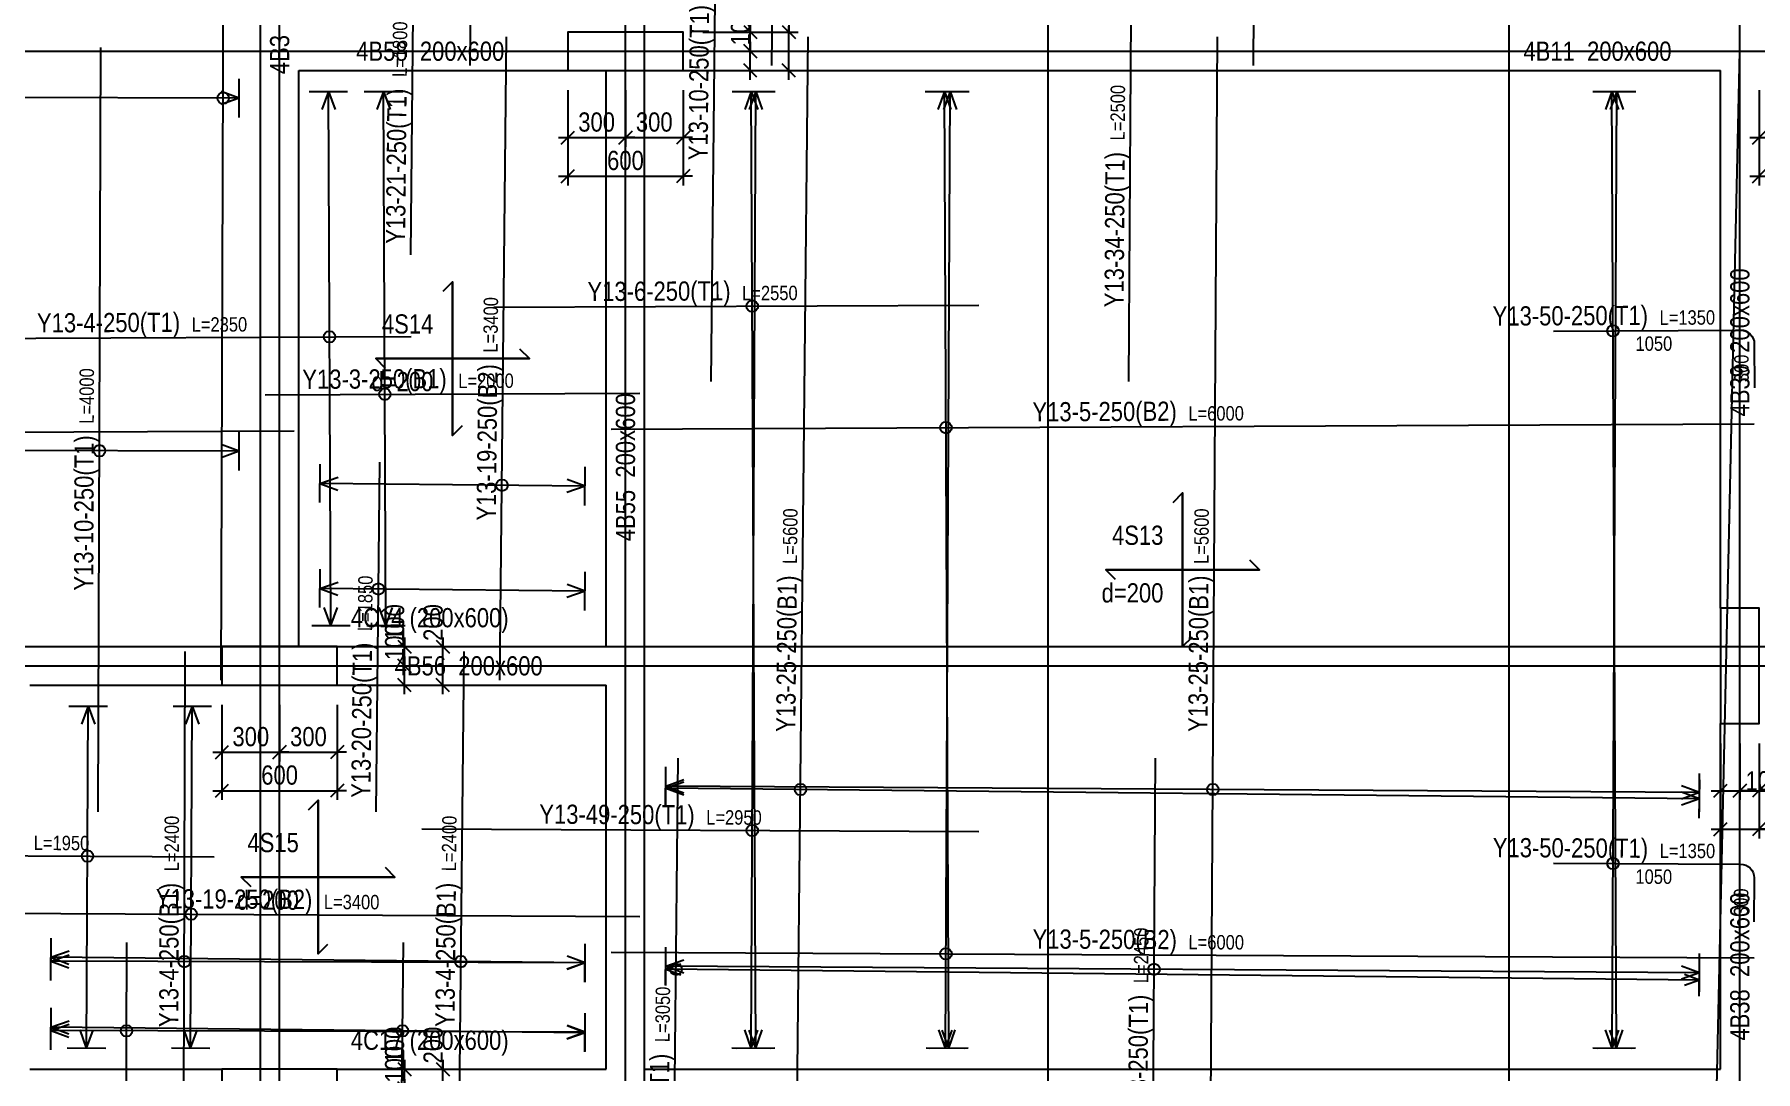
# Model space of a CAD drawing. Extents: x 0 to 206258, y -403073 to 0.
# Drawn here: x 144908 to 153866, y -28805 to -23405 of the extents above; entities that cross this region are included whole.
import ezdxf
from ezdxf.enums import TextEntityAlignment as Align
from ezdxf.lldxf.tags import DXFTag

# ---------------------------------------------------------------- set-up
doc = ezdxf.new("R2010")
doc.units = 0
doc.header["$LTSCALE"] = 1000
for name, color, linetype in [('Axis Line(Dir 1)', 8, 'CENTER2'), ('Axis Line(Dir 2)', 150, 'CENTER2'), ('Column Line', 7, 'Continuous'), ('Dimension Line', 5, 'Continuous'), ('Rebar Label', 6, 'Continuous'), ('Rebar Length Text', 8, 'Continuous'), ('Rebar Line', 7, 'Continuous'), ('Rebar Span Line', 5, 'Continuous'), ('Slab Edge Line', 5, 'Continuous'), ('Slab Label', 5, 'Continuous'), ('Top Rebar Label', 6, 'Continuous'), ('Top Rebar Length Text', 8, 'Continuous'), ('Top Rebar Line', 7, 'Continuous'), ('Top Rebar Span Line', 5, 'Continuous')]:
    doc.layers.add(name, color=color, linetype=linetype)
for name, color, linetype, true_color in [('Beam Label', 159, 'Continuous', 0x35424f), ('Beam Line', 159, 'HIDDEN2', 0x35424f), ('Column Label', 159, 'Continuous', 0x35424f), ('Ghost Axis Line', 254, 'Continuous', 0xbebebe)]:
    doc.layers.add(name, color=color, linetype=linetype, true_color=true_color)
doc.styles.add('Beam Label', font='ARIALN.TTF', dxfattribs={"height": 100})
doc.styles.add('Column Label', font='ARIALN.TTF', dxfattribs={"height": 100})
doc.styles.add('Dimension Text', font='ARIALN.TTF', dxfattribs={"height": 100})
doc.styles.add('Rebar Label', font='ARIALN.TTF', dxfattribs={"height": 100})
doc.styles.add('Rebar Length Text', font='ARIALN.TTF', dxfattribs={"height": 75})
doc.styles.add('Slab Label', font='ARIALN.TTF', dxfattribs={"height": 100})
doc.styles.add('Top Rebar Label', font='ARIALN.TTF', dxfattribs={"height": 100})
doc.styles.add('Top Rebar Length Text', font='ARIALN.TTF', dxfattribs={"height": 75})
tags = doc.linetypes.add('CENTER2', pattern=[1.125, 0.75, -0.125, 0.125, -0.125]).pattern_tags.tags
tags[10:11] = [DXFTag(74, 4), DXFTag(75, 0), DXFTag(340, '0'), DXFTag(46, 0.0), DXFTag(50, 0.0), DXFTag(44, 0.0), DXFTag(45, 0.0)]
tags[8:9] = [DXFTag(74, 4), DXFTag(75, 0), DXFTag(340, '0'), DXFTag(46, 0.0), DXFTag(50, 0.0), DXFTag(44, 0.0), DXFTag(45, 0.0)]
tags[6:7] = [DXFTag(74, 4), DXFTag(75, 0), DXFTag(340, '0'), DXFTag(46, 0.0), DXFTag(50, 0.0), DXFTag(44, 0.0), DXFTag(45, 0.0)]
tags[4:5] = [DXFTag(74, 4), DXFTag(75, 0), DXFTag(340, '0'), DXFTag(46, 0.0), DXFTag(50, 0.0), DXFTag(44, 0.0), DXFTag(45, 0.0)]
tags = doc.linetypes.add('HIDDEN2', pattern=[0.1875, 0.125, -0.0625]).pattern_tags.tags
tags[6:7] = [DXFTag(74, 4), DXFTag(75, 0), DXFTag(340, '0'), DXFTag(46, 0.0), DXFTag(50, 0.0), DXFTag(44, 0.0), DXFTag(45, 0.0)]
tags[4:5] = [DXFTag(74, 4), DXFTag(75, 0), DXFTag(340, '0'), DXFTag(46, 0.0), DXFTag(50, 0.0), DXFTag(44, 0.0), DXFTag(45, 0.0)]
doc.dimstyles.get("Standard").update_dxf_attribs({"dimtxt": 100, "dimasz": 30, "dimexe": 48.3, "dimexo": 103.5, "dimgap": 30, "dimtad": 1, "dimtoh": 1, "dimdec": 1, "dimdsep": 46, "dimtxsty": 'Dimension Text', "dimblk": 'PCDIM_TICK', "dimcen": 0.09, "dimclrd": 5, "dimclre": 5, "dimclrt": 5, "dimadec": 1, "dimazin": 0, "dimtp": 1, "dimtm": 1, "dimtfac": 1, "dimtdec": 4, "dimtofl": 0, "dimtmove": 0, "dimatfit": 3, "dimfxl": 1, "dimtolj": 1, "dimtzin": 0, "dimarcsym": 0})

# ---------------------------------------------------------------- blocks, each defined once
blk = doc.blocks.new('PCDIM_TICK')
at = {"layer": 'Dimension Line', "color": 0, "transparency": 33554687}
for p, q in [((1.15, 1.15), (-1.15, -1.15)), ((1.61, 0), (0, 0))]:
    blk.add_line(p, q, dxfattribs=at)
blk = doc.blocks.new('*U1116')
at = {"layer": 'Dimension Line', "color": 5, "true_color": 0x0000ff, "transparency": 16777216}
for p, q in [((153884.3, -23695.7), (153884.3, -23990.5)), ((154184.3, -23695.7), (154184.3, -23990.5)), ((153884.3, -23942.2), (154184.3, -23942.2))]:
    blk.add_line(p, q, dxfattribs=at)
at = {"layer": 'Dimension Line', "color": 5, "true_color": 0x0000ff, "transparency": 16777216, "xscale": 30, "yscale": 30, "rotation": 180.0000000000004}
blk.add_blockref('PCDIM_TICK', (153884.3, -23942.2), dxfattribs=at)
at = {"layer": 'Dimension Line', "color": 5, "true_color": 0x0000ff, "transparency": 16777216, "xscale": 30, "yscale": 30}
blk.add_blockref('PCDIM_TICK', (154184.3, -23942.2), dxfattribs=at)
at = {"layer": 'Dimension Line', "color": 5, "true_color": 0x0000ff, "transparency": 16777216, "insert": (154034.3, -23912.2), "char_height": 100, "width": 181.501, "attachment_point": 8, "style": 'Dimension Text'}
blk.add_mtext('300', dxfattribs=at)
blk = doc.blocks.new('*U1118')
at = {"layer": 'Dimension Line', "color": 5, "true_color": 0x0000ff, "transparency": 16777216}
for p, q in [((153884.3, -23695.7), (153884.3, -24190.5)), ((154484.3, -23695.7), (154484.3, -24190.5)), ((153884.3, -24142.2), (154484.3, -24142.2))]:
    blk.add_line(p, q, dxfattribs=at)
at = {"layer": 'Dimension Line', "color": 5, "true_color": 0x0000ff, "transparency": 16777216, "xscale": 30, "yscale": 30, "rotation": 180.0000000000004}
blk.add_blockref('PCDIM_TICK', (153884.3, -24142.2), dxfattribs=at)
at = {"layer": 'Dimension Line', "color": 5, "true_color": 0x0000ff, "transparency": 16777216, "xscale": 30, "yscale": 30}
blk.add_blockref('PCDIM_TICK', (154484.3, -24142.2), dxfattribs=at)
at = {"layer": 'Dimension Line', "color": 5, "true_color": 0x0000ff, "transparency": 16777216, "insert": (154184.3, -24112.2), "char_height": 100, "width": 181.97, "attachment_point": 8, "style": 'Dimension Text'}
blk.add_mtext('600', dxfattribs=at)
blk = doc.blocks.new('*U1122')
at = {"layer": 'Dimension Line', "color": 5, "true_color": 0x0000ff, "transparency": 16777216}
for p, q in [((147684.3, -23695.7), (147684.3, -23990.5)), ((147984.3, -23695.7), (147984.3, -23990.5)), ((147684.3, -23942.2), (147984.3, -23942.2))]:
    blk.add_line(p, q, dxfattribs=at)
at = {"layer": 'Dimension Line', "color": 5, "true_color": 0x0000ff, "transparency": 16777216, "xscale": 30, "yscale": 30, "rotation": 180.0000000000004}
blk.add_blockref('PCDIM_TICK', (147684.3, -23942.2), dxfattribs=at)
at = {"layer": 'Dimension Line', "color": 5, "true_color": 0x0000ff, "transparency": 16777216, "xscale": 30, "yscale": 30}
blk.add_blockref('PCDIM_TICK', (147984.3, -23942.2), dxfattribs=at)
at = {"layer": 'Dimension Line', "color": 5, "true_color": 0x0000ff, "transparency": 16777216, "insert": (147834.3, -23912.2), "char_height": 100, "width": 181.501, "attachment_point": 8, "style": 'Dimension Text'}
blk.add_mtext('300', dxfattribs=at)
blk = doc.blocks.new('*U1123')
at = {"layer": 'Dimension Line', "color": 5, "true_color": 0x0000ff, "transparency": 16777216}
for p, q in [((147984.3, -23695.7), (147984.3, -23990.5)), ((148284.3, -23695.7), (148284.3, -23990.5)), ((147984.3, -23942.2), (148284.3, -23942.2))]:
    blk.add_line(p, q, dxfattribs=at)
at = {"layer": 'Dimension Line', "color": 5, "true_color": 0x0000ff, "transparency": 16777216, "xscale": 30, "yscale": 30, "rotation": 180.0000000000004}
blk.add_blockref('PCDIM_TICK', (147984.3, -23942.2), dxfattribs=at)
at = {"layer": 'Dimension Line', "color": 5, "true_color": 0x0000ff, "transparency": 16777216, "xscale": 30, "yscale": 30}
blk.add_blockref('PCDIM_TICK', (148284.3, -23942.2), dxfattribs=at)
at = {"layer": 'Dimension Line', "color": 5, "true_color": 0x0000ff, "transparency": 16777216, "insert": (148134.3, -23912.2), "char_height": 100, "width": 181.501, "attachment_point": 8, "style": 'Dimension Text'}
blk.add_mtext('300', dxfattribs=at)
blk = doc.blocks.new('*U1124')
at = {"layer": 'Dimension Line', "color": 5, "true_color": 0x0000ff, "transparency": 16777216}
for p, q in [((147684.3, -23695.7), (147684.3, -24190.5)), ((148284.3, -23695.7), (148284.3, -24190.5)), ((147684.3, -24142.2), (148284.3, -24142.2))]:
    blk.add_line(p, q, dxfattribs=at)
at = {"layer": 'Dimension Line', "color": 5, "true_color": 0x0000ff, "transparency": 16777216, "xscale": 30, "yscale": 30, "rotation": 180.0000000000004}
blk.add_blockref('PCDIM_TICK', (147684.3, -24142.2), dxfattribs=at)
at = {"layer": 'Dimension Line', "color": 5, "true_color": 0x0000ff, "transparency": 16777216, "xscale": 30, "yscale": 30}
blk.add_blockref('PCDIM_TICK', (148284.3, -24142.2), dxfattribs=at)
at = {"layer": 'Dimension Line', "color": 5, "true_color": 0x0000ff, "transparency": 16777216, "insert": (147984.3, -24112.2), "char_height": 100, "width": 181.97, "attachment_point": 8, "style": 'Dimension Text'}
blk.add_mtext('600', dxfattribs=at)
blk = doc.blocks.new('*U1125')
at = {"layer": 'Dimension Line', "color": 5, "true_color": 0x0000ff, "transparency": 16777216}
for p, q in [((148634.3, -23492.2), (148634.3, -23462.2)), ((148387.8, -23492.2), (148682.6, -23492.2)), ((148634.3, -23592.2), (148634.3, -23492.2)), ((148387.8, -23592.2), (148682.6, -23592.2))]:
    blk.add_line(p, q, dxfattribs=at)
at = {"layer": 'Dimension Line', "color": 5, "true_color": 0x0000ff, "transparency": 16777216, "xscale": 30, "yscale": 30}
for p, rotation in [((148634.3, -23492.2), 89.99999999999447), ((148634.3, -23592.2), 269.9999999999834)]:
    blk.add_blockref('PCDIM_TICK', p, dxfattribs=dict(at, rotation=rotation))
at = {"layer": 'Dimension Line', "color": 5, "true_color": 0x0000ff, "transparency": 16777216, "insert": (148634.3, -23462.2), "char_height": 100, "width": 173.928, "attachment_point": 7, "rotation": 90, "style": 'Dimension Text'}
blk.add_mtext('100', dxfattribs=at)
blk = doc.blocks.new('*U1126')
at = {"layer": 'Dimension Line', "color": 5, "true_color": 0x0000ff, "transparency": 16777216}
for p, q in [((148634.3, -23392.2), (148634.3, -23362.2)), ((148387.8, -23392.2), (148682.6, -23392.2)), ((148634.3, -23492.2), (148634.3, -23392.2)), ((148387.8, -23492.2), (148682.6, -23492.2))]:
    blk.add_line(p, q, dxfattribs=at)
at = {"layer": 'Dimension Line', "color": 5, "true_color": 0x0000ff, "transparency": 16777216, "xscale": 30, "yscale": 30}
for p, rotation in [((148634.3, -23392.2), 89.99999999999447), ((148634.3, -23492.2), 269.9999999999834)]:
    blk.add_blockref('PCDIM_TICK', p, dxfattribs=dict(at, rotation=rotation))
at = {"layer": 'Dimension Line', "color": 5, "true_color": 0x0000ff, "transparency": 16777216, "insert": (148634.3, -23362.2), "char_height": 100, "width": 173.928, "attachment_point": 7, "rotation": 90, "style": 'Dimension Text'}
blk.add_mtext('100', dxfattribs=at)
blk = doc.blocks.new('*U1127')
at = {"layer": 'Dimension Line', "color": 5, "true_color": 0x0000ff, "transparency": 16777216}
for p, q in [((148834.3, -23392.2), (148834.3, -23362.2)), ((148387.8, -23392.2), (148882.6, -23392.2)), ((148834.3, -23592.2), (148834.3, -23392.2)), ((148387.8, -23592.2), (148882.6, -23592.2))]:
    blk.add_line(p, q, dxfattribs=at)
at = {"layer": 'Dimension Line', "color": 5, "true_color": 0x0000ff, "transparency": 16777216, "xscale": 30, "yscale": 30}
for p, rotation in [((148834.3, -23392.2), 89.99999999999447), ((148834.3, -23592.2), 269.9999999999834)]:
    blk.add_blockref('PCDIM_TICK', p, dxfattribs=dict(at, rotation=rotation))
at = {"layer": 'Dimension Line', "color": 5, "true_color": 0x0000ff, "transparency": 16777216, "insert": (148834.3, -23362.2), "char_height": 100, "width": 182.775, "attachment_point": 7, "rotation": 90, "style": 'Dimension Text'}
blk.add_mtext('200', dxfattribs=at)
blk = doc.blocks.new('*U1128')
at = {"layer": 'Dimension Line', "color": 5, "true_color": 0x0000ff, "transparency": 16777216}
for p, q in [((153684.3, -27095.7), (153684.3, -27390.5)), ((153784.3, -27095.7), (153784.3, -27390.5)), ((153684.3, -27342.2), (153784.3, -27342.2)), ((153784.3, -27342.2), (153814.3, -27342.2))]:
    blk.add_line(p, q, dxfattribs=at)
at = {"layer": 'Dimension Line', "color": 5, "true_color": 0x0000ff, "transparency": 16777216, "xscale": 30, "yscale": 30, "rotation": 180.0000000000004}
blk.add_blockref('PCDIM_TICK', (153684.3, -27342.2), dxfattribs=at)
at = {"layer": 'Dimension Line', "color": 5, "true_color": 0x0000ff, "transparency": 16777216, "xscale": 30, "yscale": 30}
blk.add_blockref('PCDIM_TICK', (153784.3, -27342.2), dxfattribs=at)
at = {"layer": 'Dimension Line', "color": 5, "true_color": 0x0000ff, "transparency": 16777216, "insert": (153814.3, -27342.2), "char_height": 100, "width": 173.928, "attachment_point": 7, "style": 'Dimension Text'}
blk.add_mtext('100', dxfattribs=at)
blk = doc.blocks.new('*U1129')
at = {"layer": 'Dimension Line', "color": 5, "true_color": 0x0000ff, "transparency": 16777216}
for p, q in [((153784.3, -27095.7), (153784.3, -27390.5)), ((153884.3, -27095.7), (153884.3, -27390.5)), ((153784.3, -27342.2), (153884.3, -27342.2)), ((153884.3, -27342.2), (153914.3, -27342.2))]:
    blk.add_line(p, q, dxfattribs=at)
at = {"layer": 'Dimension Line', "color": 5, "true_color": 0x0000ff, "transparency": 16777216, "xscale": 30, "yscale": 30, "rotation": 180.0000000000004}
blk.add_blockref('PCDIM_TICK', (153784.3, -27342.2), dxfattribs=at)
at = {"layer": 'Dimension Line', "color": 5, "true_color": 0x0000ff, "transparency": 16777216, "xscale": 30, "yscale": 30}
blk.add_blockref('PCDIM_TICK', (153884.3, -27342.2), dxfattribs=at)
at = {"layer": 'Dimension Line', "color": 5, "true_color": 0x0000ff, "transparency": 16777216, "insert": (153914.3, -27342.2), "char_height": 100, "width": 173.928, "attachment_point": 7, "style": 'Dimension Text'}
blk.add_mtext('100', dxfattribs=at)
blk = doc.blocks.new('*U1130')
at = {"layer": 'Dimension Line', "color": 5, "true_color": 0x0000ff, "transparency": 16777216}
for p, q in [((153684.3, -27095.7), (153684.3, -27590.5)), ((153884.3, -27095.7), (153884.3, -27590.5)), ((153684.3, -27542.2), (153884.3, -27542.2)), ((153884.3, -27542.2), (153914.3, -27542.2))]:
    blk.add_line(p, q, dxfattribs=at)
at = {"layer": 'Dimension Line', "color": 5, "true_color": 0x0000ff, "transparency": 16777216, "xscale": 30, "yscale": 30, "rotation": 180.0000000000004}
blk.add_blockref('PCDIM_TICK', (153684.3, -27542.2), dxfattribs=at)
at = {"layer": 'Dimension Line', "color": 5, "true_color": 0x0000ff, "transparency": 16777216, "xscale": 30, "yscale": 30}
blk.add_blockref('PCDIM_TICK', (153884.3, -27542.2), dxfattribs=at)
at = {"layer": 'Dimension Line', "color": 5, "true_color": 0x0000ff, "transparency": 16777216, "insert": (153914.3, -27542.2), "char_height": 100, "width": 182.775, "attachment_point": 7, "style": 'Dimension Text'}
blk.add_mtext('200', dxfattribs=at)
blk = doc.blocks.new('*U1134')
at = {"layer": 'Dimension Line', "color": 5, "true_color": 0x0000ff, "transparency": 16777216}
for p, q in [((145884.3, -26895.7), (145884.3, -27190.5)), ((146184.3, -26895.7), (146184.3, -27190.5)), ((145884.3, -27142.2), (146184.3, -27142.2))]:
    blk.add_line(p, q, dxfattribs=at)
at = {"layer": 'Dimension Line', "color": 5, "true_color": 0x0000ff, "transparency": 16777216, "xscale": 30, "yscale": 30, "rotation": 180.0000000000004}
blk.add_blockref('PCDIM_TICK', (145884.3, -27142.2), dxfattribs=at)
at = {"layer": 'Dimension Line', "color": 5, "true_color": 0x0000ff, "transparency": 16777216, "xscale": 30, "yscale": 30}
blk.add_blockref('PCDIM_TICK', (146184.3, -27142.2), dxfattribs=at)
at = {"layer": 'Dimension Line', "color": 5, "true_color": 0x0000ff, "transparency": 16777216, "insert": (146034.3, -27112.2), "char_height": 100, "width": 181.501, "attachment_point": 8, "style": 'Dimension Text'}
blk.add_mtext('300', dxfattribs=at)
blk = doc.blocks.new('*U1135')
at = {"layer": 'Dimension Line', "color": 5, "true_color": 0x0000ff, "transparency": 16777216}
for p, q in [((146184.3, -26895.7), (146184.3, -27190.5)), ((146484.3, -26895.7), (146484.3, -27190.5)), ((146184.3, -27142.2), (146484.3, -27142.2))]:
    blk.add_line(p, q, dxfattribs=at)
at = {"layer": 'Dimension Line', "color": 5, "true_color": 0x0000ff, "transparency": 16777216, "xscale": 30, "yscale": 30, "rotation": 180.0000000000004}
blk.add_blockref('PCDIM_TICK', (146184.3, -27142.2), dxfattribs=at)
at = {"layer": 'Dimension Line', "color": 5, "true_color": 0x0000ff, "transparency": 16777216, "xscale": 30, "yscale": 30}
blk.add_blockref('PCDIM_TICK', (146484.3, -27142.2), dxfattribs=at)
at = {"layer": 'Dimension Line', "color": 5, "true_color": 0x0000ff, "transparency": 16777216, "insert": (146334.3, -27112.2), "char_height": 100, "width": 181.501, "attachment_point": 8, "style": 'Dimension Text'}
blk.add_mtext('300', dxfattribs=at)
blk = doc.blocks.new('*U1136')
at = {"layer": 'Dimension Line', "color": 5, "true_color": 0x0000ff, "transparency": 16777216}
for p, q in [((145884.3, -26895.7), (145884.3, -27390.5)), ((146484.3, -26895.7), (146484.3, -27390.5)), ((145884.3, -27342.2), (146484.3, -27342.2))]:
    blk.add_line(p, q, dxfattribs=at)
at = {"layer": 'Dimension Line', "color": 5, "true_color": 0x0000ff, "transparency": 16777216, "xscale": 30, "yscale": 30, "rotation": 180.0000000000004}
blk.add_blockref('PCDIM_TICK', (145884.3, -27342.2), dxfattribs=at)
at = {"layer": 'Dimension Line', "color": 5, "true_color": 0x0000ff, "transparency": 16777216, "xscale": 30, "yscale": 30}
blk.add_blockref('PCDIM_TICK', (146484.3, -27342.2), dxfattribs=at)
at = {"layer": 'Dimension Line', "color": 5, "true_color": 0x0000ff, "transparency": 16777216, "insert": (146184.3, -27312.2), "char_height": 100, "width": 181.97, "attachment_point": 8, "style": 'Dimension Text'}
blk.add_mtext('600', dxfattribs=at)
blk = doc.blocks.new('*U1137')
at = {"layer": 'Dimension Line', "color": 5, "true_color": 0x0000ff, "transparency": 16777216}
for p, q in [((146587.8, -26692.2), (146882.6, -26692.2)), ((146834.3, -26692.2), (146834.3, -26662.2)), ((146834.3, -26792.2), (146834.3, -26692.2)), ((146587.8, -26792.2), (146882.6, -26792.2))]:
    blk.add_line(p, q, dxfattribs=at)
at = {"layer": 'Dimension Line', "color": 5, "true_color": 0x0000ff, "transparency": 16777216, "xscale": 30, "yscale": 30}
for p, rotation in [((146834.3, -26692.2), 89.99999999999447), ((146834.3, -26792.2), 269.9999999999834)]:
    blk.add_blockref('PCDIM_TICK', p, dxfattribs=dict(at, rotation=rotation))
at = {"layer": 'Dimension Line', "color": 5, "true_color": 0x0000ff, "transparency": 16777216, "insert": (146834.3, -26662.2), "char_height": 100, "width": 173.928, "attachment_point": 7, "rotation": 90, "style": 'Dimension Text'}
blk.add_mtext('100', dxfattribs=at)
blk = doc.blocks.new('*U1138')
at = {"layer": 'Dimension Line', "color": 5, "true_color": 0x0000ff, "transparency": 16777216}
for p, q in [((146587.8, -26592.2), (146882.6, -26592.2)), ((146834.3, -26592.2), (146834.3, -26562.2)), ((146834.3, -26692.2), (146834.3, -26592.2)), ((146587.8, -26692.2), (146882.6, -26692.2))]:
    blk.add_line(p, q, dxfattribs=at)
at = {"layer": 'Dimension Line', "color": 5, "true_color": 0x0000ff, "transparency": 16777216, "xscale": 30, "yscale": 30}
for p, rotation in [((146834.3, -26592.2), 89.99999999999447), ((146834.3, -26692.2), 269.9999999999834)]:
    blk.add_blockref('PCDIM_TICK', p, dxfattribs=dict(at, rotation=rotation))
at = {"layer": 'Dimension Line', "color": 5, "true_color": 0x0000ff, "transparency": 16777216, "insert": (146834.3, -26562.2), "char_height": 100, "width": 173.928, "attachment_point": 7, "rotation": 90, "style": 'Dimension Text'}
blk.add_mtext('100', dxfattribs=at)
blk = doc.blocks.new('*U1139')
at = {"layer": 'Dimension Line', "color": 5, "true_color": 0x0000ff, "transparency": 16777216}
for p, q in [((146587.8, -26592.2), (147082.6, -26592.2)), ((147034.3, -26592.2), (147034.3, -26562.2)), ((147034.3, -26792.2), (147034.3, -26592.2)), ((146587.8, -26792.2), (147082.6, -26792.2))]:
    blk.add_line(p, q, dxfattribs=at)
at = {"layer": 'Dimension Line', "color": 5, "true_color": 0x0000ff, "transparency": 16777216, "xscale": 30, "yscale": 30}
for p, rotation in [((147034.3, -26592.2), 89.99999999999447), ((147034.3, -26792.2), 269.9999999999834)]:
    blk.add_blockref('PCDIM_TICK', p, dxfattribs=dict(at, rotation=rotation))
at = {"layer": 'Dimension Line', "color": 5, "true_color": 0x0000ff, "transparency": 16777216, "insert": (147034.3, -26562.2), "char_height": 100, "width": 182.775, "attachment_point": 7, "rotation": 90, "style": 'Dimension Text'}
blk.add_mtext('200', dxfattribs=at)
blk = doc.blocks.new('*U1149')
at = {"layer": 'Dimension Line', "color": 5, "true_color": 0x0000ff, "transparency": 16777216}
for p, q in [((146587.8, -28892.2), (146882.6, -28892.2)), ((146834.3, -28892.2), (146834.3, -28862.2)), ((146834.3, -28992.2), (146834.3, -28892.2)), ((146587.8, -28992.2), (146882.6, -28992.2))]:
    blk.add_line(p, q, dxfattribs=at)
at = {"layer": 'Dimension Line', "color": 5, "true_color": 0x0000ff, "transparency": 16777216, "xscale": 30, "yscale": 30}
for p, rotation in [((146834.3, -28892.2), 89.99999999999447), ((146834.3, -28992.2), 269.9999999999834)]:
    blk.add_blockref('PCDIM_TICK', p, dxfattribs=dict(at, rotation=rotation))
at = {"layer": 'Dimension Line', "color": 5, "true_color": 0x0000ff, "transparency": 16777216, "insert": (146834.3, -28862.2), "char_height": 100, "width": 173.928, "attachment_point": 7, "rotation": 90, "style": 'Dimension Text'}
blk.add_mtext('100', dxfattribs=at)
blk = doc.blocks.new('*U1150')
at = {"layer": 'Dimension Line', "color": 5, "true_color": 0x0000ff, "transparency": 16777216}
for p, q in [((146587.8, -28792.2), (146882.6, -28792.2)), ((146834.3, -28792.2), (146834.3, -28762.2)), ((146834.3, -28892.2), (146834.3, -28792.2)), ((146587.8, -28892.2), (146882.6, -28892.2))]:
    blk.add_line(p, q, dxfattribs=at)
at = {"layer": 'Dimension Line', "color": 5, "true_color": 0x0000ff, "transparency": 16777216, "xscale": 30, "yscale": 30}
for p, rotation in [((146834.3, -28792.2), 89.99999999999447), ((146834.3, -28892.2), 269.9999999999834)]:
    blk.add_blockref('PCDIM_TICK', p, dxfattribs=dict(at, rotation=rotation))
at = {"layer": 'Dimension Line', "color": 5, "true_color": 0x0000ff, "transparency": 16777216, "insert": (146834.3, -28762.2), "char_height": 100, "width": 173.928, "attachment_point": 7, "rotation": 90, "style": 'Dimension Text'}
blk.add_mtext('100', dxfattribs=at)
blk = doc.blocks.new('*U1151')
at = {"layer": 'Dimension Line', "color": 5, "true_color": 0x0000ff, "transparency": 16777216}
for p, q in [((146587.8, -28792.2), (147082.6, -28792.2)), ((147034.3, -28792.2), (147034.3, -28762.2)), ((147034.3, -28992.2), (147034.3, -28792.2)), ((146587.8, -28992.2), (147082.6, -28992.2))]:
    blk.add_line(p, q, dxfattribs=at)
at = {"layer": 'Dimension Line', "color": 5, "true_color": 0x0000ff, "transparency": 16777216, "xscale": 30, "yscale": 30}
for p, rotation in [((147034.3, -28792.2), 89.99999999999447), ((147034.3, -28992.2), 269.9999999999834)]:
    blk.add_blockref('PCDIM_TICK', p, dxfattribs=dict(at, rotation=rotation))
at = {"layer": 'Dimension Line', "color": 5, "true_color": 0x0000ff, "transparency": 16777216, "insert": (147034.3, -28762.2), "char_height": 100, "width": 182.775, "attachment_point": 7, "rotation": 90, "style": 'Dimension Text'}
blk.add_mtext('200', dxfattribs=at)

msp = doc.modelspace()

# ---------------------------------------------------------------- linework, layer by layer
at = {"layer": 'Axis Line(Dir 1)', "transparency": 33554687}
for points in [[(138984.29, -23492.207), (156784.29, -23492.207)], [(138984.29, -26692.207), (156784.29, -26692.207)]]:
    msp.add_lwpolyline(points, dxfattribs=at)
at = {"layer": 'Axis Line(Dir 2)', "transparency": 33554687}
for points in [[(146184.29, -38092.207), (146184.29, -14292.207)], [(147984.29, -38092.207), (147984.29, -14292.207)], [(150184.29, -38092.207), (150184.29, -14292.207)], [(152584.29, -38092.207), (152584.29, -14292.207)], [(153784.29, -38092.207), (153784.29, -14292.207)]]:
    msp.add_lwpolyline(points, dxfattribs=at)
at = {"layer": 'Beam Line', "transparency": 33554687}
for points in [[(146084.29, -26592.207), (146084.29, -21492.207)], [(146284.29, -23592.207), (147684.29, -23592.207)], [(146284.29, -26592.207), (146284.29, -23592.207)], [(147884.29, -26592.207), (147884.29, -23592.207)], [(148084.29, -28792.207), (148084.29, -23592.207)], [(148284.29, -23592.207), (153684.29, -23592.207)], [(153684.29, -26392.207), (153684.29, -23592.207)], [(141284.29, -26592.207), (145884.29, -26592.207)], [(146484.29, -26592.207), (147884.29, -26592.207)], [(144884.29, -26792.207), (145884.29, -26792.207)], [(146484.29, -26792.207), (147884.29, -26792.207)], [(147884.29, -28792.207), (147884.29, -26792.207)], [(153684.29, -28792.207), (153684.29, -26992.207)], [(144884.29, -28792.207), (145884.29, -28792.207)], [(146484.29, -28792.207), (147884.29, -28792.207)], [(148084.29, -28792.207), (153684.29, -28792.207)]]:
    msp.add_lwpolyline(points, dxfattribs=at)
at = {"layer": 'Column Line', "transparency": 33554687}
for points in [[(148284.29, -23592.207), (148284.29, -23392.207), (147684.29, -23392.207), (147684.29, -23592.207)], [(153684.29, -26992.207), (153884.29, -26992.207), (153884.29, -26392.207), (153684.29, -26392.207)], [(146484.29, -26792.207), (146484.29, -26592.207), (145884.29, -26592.207), (145884.29, -26792.207)], [(146484.29, -28992.207), (146484.29, -28792.207), (145884.29, -28792.207), (145884.29, -28992.207)]]:
    msp.add_lwpolyline(points, close=True, dxfattribs=at)
at = {"layer": 'Ghost Axis Line', "transparency": 33554687}
for points in [[(146084.29, -38092.207), (146084.29, -14292.207)], [(148084.29, -38092.207), (148084.29, -14292.207)], [(153634.29, -30292.207), (153784.29, -23492.207)], [(138984.29, -26592.207), (156784.29, -26592.207)]]:
    msp.add_lwpolyline(points, dxfattribs=at)
at = {"layer": 'Rebar Label', "transparency": 33554687}
for centre in [(145890.303, -23736.207), (148644.29, -24819.196), (146444.29, -24979.559), (153124.29, -24948.099), (146732.29, -25278.206), (149652.29, -25451.956), (145246.86, -25572.207), (147341.451, -25752.207), (146698.241, -26292.207), (148895.132, -27336.207), (151041.56, -27336.207), (148644.29, -27549.447), (145184.29, -27682.653), (153124.29, -27721.197), (145724.29, -27985.278), (145688.257, -28232.207), (147127.878, -28232.207), (149652.29, -28191.848), (148247.812, -28272.207), (150735.636, -28272.207), (145387.09, -28592.207), (146824.078, -28592.207)]:
    msp.add_circle(centre, 30, dxfattribs=at)
at = {"layer": 'Rebar Line', "transparency": 33554687}
for points in [[(145880.497, -26767.206), (145914.627, -16217.208)], [(148747.022, -23567.197), (148823.857, -16217.216)], [(147176.904, -23567.197), (147200.55, -21317.216)], [(151252.893, -23567.203), (151267.118, -21317.21)], [(147330.785, -26767.197), (147365.991, -23417.216)], [(148878.082, -28967.197), (148936.1, -23417.216)], [(151031.248, -28967.203), (151066.337, -23417.21)], [(146109.292, -25281.14), (148059.288, -25271.956)], [(147909.292, -25460.165), (153859.288, -25432.143)], [(140909.292, -25493.132), (146259.288, -25467.935)], [(145685.879, -28967.206), (145693.481, -26617.208)], [(147120.153, -28967.197), (147144.85, -26617.216)], [(144709.292, -27980.351), (148059.288, -27996.613)], [(147909.292, -28183.387), (153859.288, -28212.27)]]:
    msp.add_lwpolyline(points, dxfattribs=at)
at = {"layer": 'Rebar Span Line', "transparency": 33554687}
for p, q in [((145973.967, -23836.478), (145974.615, -23636.479)), ((145974.291, -23736.478), (141194.29, -23721.014)), ((145974.291, -23736.478), (145880.212, -23770.376)), ((145974.291, -23736.478), (145880.433, -23701.972)), ((146624.869, -23702.676), (146824.867, -23701.734)), ((146724.868, -23702.205), (146691.109, -23796.335)), ((146737.961, -26482.208), (146724.868, -23702.205)), ((146724.868, -23702.205), (146759.512, -23796.013)), ((149544.051, -23702.676), (149744.049, -23701.734)), ((149574.086, -23701.72), (149774.084, -23702.691)), ((149644.05, -23702.205), (149610.291, -23796.335)), ((149674.085, -23702.205), (149639.427, -23796.007)), ((149667.504, -28682.208), (149644.05, -23702.205)), ((149644.05, -23702.205), (149678.694, -23796.013)), ((149649.91, -28682.208), (149674.085, -23702.205)), ((149674.085, -23702.205), (149707.83, -23796.339)), ((146393.233, -25842.247), (146395.335, -25642.258)), ((146394.284, -25742.252), (146488.608, -25709.04)), ((147773.246, -25856.75), (147775.347, -25656.761)), ((147774.296, -25756.756), (146394.284, -25742.252)), ((146394.284, -25742.252), (146487.889, -25777.44)), ((147774.296, -25756.756), (147679.973, -25789.968)), ((147774.296, -25756.756), (147680.692, -25721.568)), ((146737.961, -26482.208), (146703.317, -26388.401)), ((146737.961, -26482.208), (146771.72, -26388.079)), ((146637.962, -26482.679), (146837.96, -26481.737)), ((145629.549, -26901.72), (145829.547, -26902.691)), ((145729.548, -26902.205), (145694.89, -26996.007)), ((145720.907, -28682.208), (145729.548, -26902.205)), ((145729.548, -26902.205), (145763.294, -26996.339)), ((148193.239, -27428.875), (148195.33, -27228.886)), ((148193.656, -27418.203), (148194.92, -27218.207)), ((148194.284, -27328.88), (148288.606, -27295.662)), ((148194.288, -27318.205), (148288.472, -27284.598)), ((153574.293, -27352.22), (148194.288, -27318.205)), ((148194.288, -27318.205), (148288.039, -27353)), ((153574.293, -27352.22), (153480.541, -27317.424)), ((153573.251, -27485.116), (153575.342, -27285.127)), ((153573.66, -27452.218), (153574.925, -27252.222)), ((153574.296, -27385.122), (148194.284, -27328.88)), ((148194.284, -27328.88), (148287.891, -27364.062)), ((153574.296, -27385.122), (153479.975, -27418.34)), ((153574.293, -27352.22), (153480.109, -27385.827)), ((153574.296, -27385.122), (153480.69, -27349.939)), ((144993.233, -28309.778), (144995.335, -28109.789)), ((144993.966, -28329.961), (144994.613, -28129.962)), ((144994.284, -28209.784), (145088.608, -28176.571)), ((147774.296, -28239), (144994.284, -28209.784)), ((144994.284, -28209.784), (145087.889, -28244.971)), ((144994.29, -28229.962), (145088.369, -28196.064)), ((147774.291, -28238.955), (147680.433, -28204.449)), ((147774.296, -28239), (147680.692, -28203.812)), ((147773.246, -28338.995), (147775.347, -28139.006)), ((147773.967, -28338.955), (147774.615, -28138.956)), ((147774.291, -28238.955), (144994.29, -28229.962)), ((144994.29, -28229.962), (145088.148, -28264.467)), ((147774.296, -28239), (147679.973, -28272.213)), ((147774.291, -28238.955), (147680.212, -28272.853)), ((145720.907, -28682.208), (145687.162, -28588.074)), ((145720.907, -28682.208), (145755.565, -28588.406)), ((149649.91, -28682.208), (149616.165, -28588.074)), ((149667.504, -28682.208), (149632.859, -28588.401)), ((149649.91, -28682.208), (149684.568, -28588.406)), ((149667.504, -28682.208), (149701.263, -28588.079)), ((145620.908, -28681.722), (145820.906, -28682.693)), ((149549.911, -28681.722), (149749.909, -28682.693)), ((149567.505, -28682.679), (149767.502, -28681.737))]:
    msp.add_line(p, q, dxfattribs=at)
at = {"layer": 'Slab Edge Line', "transparency": 33554687}
for points in [[(147034.793, -24741.704), (147084.29, -24692.207)], [(147084.29, -25492.207), (147084.29, -24692.207)], [(147434.793, -25042.709), (147484.29, -25092.207)], [(146684.29, -25092.207), (147484.29, -25092.207)], [(146733.788, -25141.704), (146684.29, -25092.207)], [(147133.788, -25442.709), (147084.29, -25492.207)], [(150834.793, -25841.704), (150884.29, -25792.207)], [(150884.29, -26592.207), (150884.29, -25792.207)], [(151234.793, -26142.709), (151284.29, -26192.207)], [(150484.29, -26192.207), (151284.29, -26192.207)], [(150533.788, -26241.704), (150484.29, -26192.207)], [(150933.788, -26542.709), (150884.29, -26592.207)], [(146334.793, -27441.704), (146384.29, -27392.207)], [(146384.29, -28192.207), (146384.29, -27392.207)], [(146734.793, -27742.709), (146784.29, -27792.207)], [(145984.29, -27792.207), (146784.29, -27792.207)], [(146033.788, -27841.704), (145984.29, -27792.207)], [(146433.788, -28142.709), (146384.29, -28192.207)]]:
    msp.add_lwpolyline(points, close=True, dxfattribs=at)
at = {"layer": 'Top Rebar Line', "transparency": 33554687}
for points in [[(148429.809, -25212.192), (148471.415, -21232.21)], [(146866.536, -24552.192), (146885.348, -22762.21)], [(150604.979, -25212.201), (150620.469, -22762.208)], [(145240.778, -27452.205), (145253.653, -23472.207)], [(147299.299, -24825.53), (149824.29, -24813.639)], [(144524.293, -24988.601), (146869.284, -24977.557)], [(146686.05, -27452.192), (146705.177, -25632.21)], [(148227.741, -30192.192), (148259.311, -27172.21)], [(150727.385, -29577.191), (150742.59, -27172.208)], [(146924.293, -27541.098), (149824.29, -27555.175)], [(143904.293, -27676.439), (145844.29, -27685.857)], [(145381.914, -30192.205), (145388.579, -28132.207)], [(146807.263, -30192.192), (146828.912, -28132.21)]]:
    msp.add_lwpolyline(points, dxfattribs=at)
for points in [[(152814.291, -24949.559), (153787.818, -24944.974, -0.41421353), (153859.625, -25016.108), (153860.701, -25244.634)], [(152814.291, -27719.692), (153787.818, -27724.418, -0.41421355), (153858.941, -27796.235), (153857.832, -28024.761)]]:
    msp.add_lwpolyline(points, format="xyb", dxfattribs=at)
at = {"layer": 'Top Rebar Span Line', "transparency": 33554687}
for p, q in [((146338.276, -23702.676), (146538.274, -23701.734)), ((146438.275, -23702.205), (146404.516, -23796.335)), ((146451.367, -26482.208), (146438.275, -23702.205)), ((146438.275, -23702.205), (146472.919, -23796.013)), ((148539.031, -23702.676), (148739.029, -23701.734)), ((148562.968, -23701.72), (148762.965, -23702.691)), ((148639.03, -23702.205), (148605.271, -23796.335)), ((148662.966, -23702.205), (148628.309, -23796.007)), ((148638.792, -28682.208), (148662.966, -23702.205)), ((148662.484, -28682.208), (148639.03, -23702.205)), ((148639.03, -23702.205), (148673.674, -23796.013)), ((148662.966, -23702.205), (148696.712, -23796.339)), ((153018.424, -23702.676), (153218.422, -23701.734)), ((153043.801, -23701.72), (153243.799, -23702.691)), ((153118.423, -23702.205), (153084.664, -23796.335)), ((153143.8, -23702.205), (153109.142, -23796.007)), ((153141.876, -28682.208), (153118.423, -23702.205)), ((153118.423, -23702.205), (153153.067, -23796.013)), ((153119.625, -28682.208), (153143.8, -23702.205)), ((153143.8, -23702.205), (153177.546, -23796.339)), ((145973.967, -25674.559), (145974.615, -25474.56)), ((145974.291, -25574.56), (141194.29, -25559.096)), ((145974.291, -25574.56), (145880.212, -25608.458)), ((145974.291, -25574.56), (145880.433, -25540.054)), ((146393.233, -26389.007), (146395.335, -26189.018)), ((147773.246, -26403.51), (147775.347, -26203.521)), ((146394.284, -26289.012), (146488.608, -26255.8)), ((147774.296, -26303.515), (146394.284, -26289.012)), ((146394.284, -26289.012), (146487.889, -26324.2)), ((147774.296, -26303.515), (147679.973, -26336.728)), ((147774.296, -26303.515), (147680.692, -26268.328)), ((146451.367, -26482.208), (146416.723, -26388.401)), ((146451.367, -26482.208), (146485.126, -26388.079)), ((146351.368, -26482.679), (146551.366, -26481.737)), ((145088.08, -26901.72), (145288.078, -26902.691)), ((145188.079, -26902.205), (145153.421, -26996.007)), ((145179.438, -28682.208), (145188.079, -26902.205)), ((145188.079, -26902.205), (145221.824, -26996.339)), ((148193.411, -28355.173), (148195.158, -28188.121)), ((148193.656, -28356.137), (148194.92, -28156.141)), ((153573.66, -28390.152), (153574.925, -28190.156)), ((148194.284, -28271.647), (148273.072, -28243.9)), ((153574.296, -28327.889), (148194.284, -28271.647)), ((148194.284, -28271.647), (148272.475, -28301.035)), ((148194.288, -28256.139), (148288.472, -28222.532)), ((153574.293, -28290.154), (148194.288, -28256.139)), ((148194.288, -28256.139), (148288.039, -28290.935)), ((153574.293, -28290.154), (153480.109, -28323.761)), ((153574.293, -28290.154), (153480.541, -28255.358)), ((153574.296, -28327.889), (153496.106, -28298.501)), ((153573.423, -28411.415), (153575.17, -28244.363)), ((153574.296, -28327.889), (153495.509, -28355.636)), ((144993.233, -28672.971), (144995.335, -28472.982)), ((144993.966, -28690.935), (144994.613, -28490.936)), ((144994.284, -28572.977), (145088.608, -28539.764)), ((147774.296, -28602.193), (144994.284, -28572.977)), ((144994.284, -28572.977), (145087.889, -28608.164)), ((144994.29, -28590.936), (145088.369, -28557.038)), ((147774.291, -28599.929), (147680.433, -28565.424)), ((147774.296, -28602.193), (147680.692, -28567.005)), ((147773.246, -28702.187), (147775.347, -28502.198)), ((147773.967, -28699.929), (147774.615, -28499.93)), ((147774.291, -28599.929), (144994.29, -28590.936)), ((144994.29, -28590.936), (145088.148, -28625.442)), ((145179.438, -28682.208), (145145.693, -28588.074)), ((145179.438, -28682.208), (145214.096, -28588.406)), ((147774.296, -28602.193), (147679.973, -28635.405)), ((147774.291, -28599.929), (147680.212, -28633.827)), ((148638.792, -28682.208), (148605.046, -28588.074)), ((148662.484, -28682.208), (148627.839, -28588.401)), ((148638.792, -28682.208), (148673.449, -28588.406)), ((148662.484, -28682.208), (148696.243, -28588.079)), ((153119.625, -28682.208), (153085.88, -28588.074)), ((153141.876, -28682.208), (153107.232, -28588.401)), ((153119.625, -28682.208), (153154.283, -28588.406)), ((153141.876, -28682.208), (153175.636, -28588.079)), ((145079.439, -28681.722), (145279.437, -28682.693)), ((148538.793, -28681.722), (148738.79, -28682.693)), ((148562.485, -28682.679), (148762.482, -28681.737)), ((153019.626, -28681.722), (153219.624, -28682.693)), ((153041.878, -28682.679), (153241.875, -28681.737))]:
    msp.add_line(p, q, dxfattribs=at)

# ---------------------------------------------------------------- texts
at = {"layer": 'Beam Label', "transparency": 33554687, "style": 'Beam Label'}
for s, p in [('4B3  200x600 ', (146184.29, -23242.207)), ('4B39  200x600 ', (153784.29, -24992.207)), ('4B55  200x600 ', (147984.29, -25642.207)), ('4B38  200x600 ', (153784.29, -28242.207))]:
    msp.add_text(s, height=100, rotation=90, dxfattribs=at).set_placement(p, align=Align.MIDDLE_CENTER)
for s, p in [('4B58  200x600 ', (146984.29, -23492.207)), ('4B11  200x600 ', (153059.29, -23492.207)), ('4B56  200x600 ', (147184.29, -26692.207))]:
    msp.add_text(s, height=100, dxfattribs=at).set_placement(p, align=Align.MIDDLE_CENTER)
at = {"layer": 'Column Label', "transparency": 33554687, "style": 'Column Label'}
for s, p in [('4C14 (200x600)', (146555.001, -26521.496)), ('4C17 (200x600)', (146555.001, -28721.496))]:
    msp.add_text(s, height=100, dxfattribs=at).set_placement(p, align=Align.BOTTOM_LEFT)
at = {"layer": 'Rebar Label', "transparency": 33554687, "style": 'Rebar Label'}
for s, rotation, p in [(' Y13-3-250(B1)', 0.2698368, (147054.149, -25246.689)), (' Y13-19-250(B2)', 89.3978771, (147318.074, -25121.89)), (' Y13-5-250(B2)', 0.2698368, (150854.149, -25416.295)), (' Y13-25-250(B1)', 89.4010622, (148876.779, -26221.891)), (' Y13-25-250(B1)', 89.6377565, (151018.603, -26222.016)), (' Y13-19-250(B2)', 359.7218673, (146354.436, -27958.336)), (' Y13-4-250(B1)', 89.8146428, (145659.583, -27822.109)), (' Y13-4-250(B1)', 89.3978771, (147102.188, -27821.89)), (' Y13-5-250(B2)', 359.7218673, (150854.436, -28167.683))]:
    msp.add_text(s, height=100, rotation=rotation, dxfattribs=at).set_placement(p, align=Align.RIGHT)
at = {"layer": 'Rebar Length Text', "transparency": 33554687, "style": 'Rebar Length Text'}
for s, rotation, p in [('L=3400', 89.3978771, (147318.705, -25061.893)), ('L=2000', 0.2698368, (147114.149, -25246.407)), ('L=6000', 0.2698368, (150914.149, -25416.013)), ('L=5600', 89.4010622, (148877.406, -26161.895)), ('L=5600', 89.6377565, (151018.983, -26162.018)), ('L=2400', 89.8146428, (145659.777, -27762.11)), ('L=2400', 89.3978771, (147102.819, -27761.893)), ('L=3400', 359.7218673, (146414.436, -27958.628)), ('L=6000', 359.7218673, (150914.436, -28167.975))]:
    msp.add_text(s, height=75, rotation=rotation, dxfattribs=at).set_placement(p)
at = {"layer": 'Slab Label', "transparency": 33554687, "style": 'Slab Label'}
for s, p in [('4S14', (146984.29, -24992.207)), ('d=200', (146984.29, -25292.207)), ('4S13', (150784.29, -26092.207)), ('d=200', (150784.29, -26392.207)), ('4S15', (146284.29, -27692.207)), ('d=200', (146284.29, -27992.207))]:
    msp.add_text(s, height=100, dxfattribs=at).set_placement(p, align=Align.BOTTOM_RIGHT)
at = {"layer": 'Top Rebar Label', "transparency": 33554687, "style": 'Top Rebar Label'}
for s, rotation, p in [(' Y13-10-250(T1)', 89.4010622, (148420.3, -23251.886)), (' Y13-21-250(T1)', 89.3978771, (146845.628, -23686.884)), (' Y13-34-250(T1)', 89.6377565, (150582.535, -24017.014)), (' Y13-6-250(T1)', 0.2698368, (148531.653, -24789.726)), (' Y13-50-250(T1)', 0.2698368, (153306.649, -24917.24)), (' Y13-4-250(T1)', 0.2698368, (145666.648, -24953.221)), (' Y13-10-250(T1)', 89.8146428, (145217.119, -25492.109)), (' Y13-20-250(T1)', 89.3978771, (146665.3, -26571.884)), (' Y13-49-250(T1)', 359.7218673, (148344.438, -27517.991)), (' Y13-50-250(T1)', 359.7218673, (153306.936, -27692.083)), (' Y13-33-250(T1)', 89.6377565, (150704.799, -28404.509)), (' Y13-26-250(T1)', 89.4010622, (148213.214, -28711.886))]:
    msp.add_text(s, height=100, rotation=rotation, dxfattribs=at).set_placement(p, align=Align.RIGHT)
at = {"layer": 'Top Rebar Length Text', "transparency": 33554687, "style": 'Top Rebar Length Text'}
for s, rotation, p in [('L=1800', 89.3978771, (146846.259, -23626.887)), ('L=2500', 89.6377565, (150582.915, -23957.016)), ('L=2550', 0.2698368, (148591.653, -24789.444)), ('L=2350', 0.2698368, (145726.647, -24952.938)), ('L=1350', 0.2698368, (153366.648, -24916.957)), ('300', 90.2698441, (153830.56, -25214.775)), ('L=4000', 89.8146428, (145217.313, -25432.109)), ('L=1850', 89.3978771, (146665.931, -26511.887)), ('L=2950', 359.7218673, (148404.437, -27518.283)), ('L=1950', 359.7218673, (144904.437, -27651.294)), ('L=1350', 359.7218673, (153366.935, -27692.374)), ('300', 89.7218691, (153827.978, -27994.616)), ('L=2450', 89.6377565, (150705.178, -28344.51)), ('L=3050', 89.4010622, (148213.841, -28651.889))]:
    msp.add_text(s, height=75, rotation=rotation, dxfattribs=at).set_placement(p)
for rotation, p in [(0.2698368, (153337.284, -25052.097)), (359.7218673, (153336.28, -27827.227))]:
    msp.add_text('1050', height=75, rotation=rotation, dxfattribs=at).set_placement(p, align=Align.CENTER)

# ---------------------------------------------------------------- dimensions: what is measured, and where the dimension line sits
at = {"layer": 'Dimension Line', "transparency": 33554687}
for p1, p2, distance, picture, middle in [((148284.29, -23492.207), (148284.29, -23392.207), -350, '*U1126', (148634.29, -23442.207)), ((148284.29, -23592.207), (148284.29, -23392.207), -550, '*U1127', (148834.29, -23492.207)), ((148284.29, -23592.207), (148284.29, -23492.207), -350, '*U1125', (148634.29, -23542.207)), ((147684.29, -23592.207), (147984.29, -23592.207), -350, '*U1122', (147834.29, -23942.207)), ((147684.29, -23592.207), (148284.29, -23592.207), -550, '*U1124', (147984.29, -24142.207)), ((147984.29, -23592.207), (148284.29, -23592.207), -350, '*U1123', (148134.29, -23942.207)), ((153884.29, -23592.207), (154184.29, -23592.207), -350, '*U1116', (154034.29, -23942.207)), ((153884.29, -23592.207), (154484.29, -23592.207), -550, '*U1118', (154184.29, -24142.207)), ((146484.29, -26692.207), (146484.29, -26592.207), -350, '*U1138', (146834.29, -26642.207)), ((146484.29, -26792.207), (146484.29, -26592.207), -550, '*U1139', (147034.29, -26692.207)), ((146484.29, -26792.207), (146484.29, -26692.207), -350, '*U1137', (146834.29, -26742.207)), ((145884.29, -26792.207), (146184.29, -26792.207), -350, '*U1134', (146034.29, -27142.207)), ((145884.29, -26792.207), (146484.29, -26792.207), -550, '*U1136', (146184.29, -27342.207)), ((146184.29, -26792.207), (146484.29, -26792.207), -350, '*U1135', (146334.29, -27142.207)), ((153684.29, -26992.207), (153784.29, -26992.207), -350, '*U1128', (153734.29, -27342.207)), ((153684.29, -26992.207), (153884.29, -26992.207), -550, '*U1130', (153784.29, -27542.207)), ((153784.29, -26992.207), (153884.29, -26992.207), -350, '*U1129', (153834.29, -27342.207)), ((146484.29, -28892.207), (146484.29, -28792.207), -350, '*U1150', (146834.29, -28842.207)), ((146484.29, -28992.207), (146484.29, -28792.207), -550, '*U1151', (147034.29, -28892.207)), ((146484.29, -28992.207), (146484.29, -28892.207), -350, '*U1149', (146834.29, -28942.207))]:
    dim = msp.add_aligned_dim(p1=p1, p2=p2, distance=distance, dimstyle='Standard', override={"dimscale": 1, "dimtxt": 100, "dimasz": 30, "dimexe": 48.3, "dimexo": 103.5, "dimgap": 30, "dimtad": 1, "dimtih": 0, "dimdec": 1, "dimlfac": 1, "dimzin": 8, "dimlunit": 2, "dimpost": '', "dimtxsty": 'Dimension Text', "dimblk": 'PCDIM_TICK', "dimse1": 0, "dimse2": 0, "dimsd2": 0, "dimclrd": 5, "dimclre": 5, "dimclrt": 5, "dimaunit": 0, "dimadec": 1, "dimazin": 0, "dimtol": 0, "dimtp": 1, "dimtm": 1, "dimtmove": 0}, dxfattribs=at)
    dim.commit()
    dim.dimension.update_dxf_attribs({"geometry": picture, "text_midpoint": middle})

doc.saveas('drawing.dxf')
